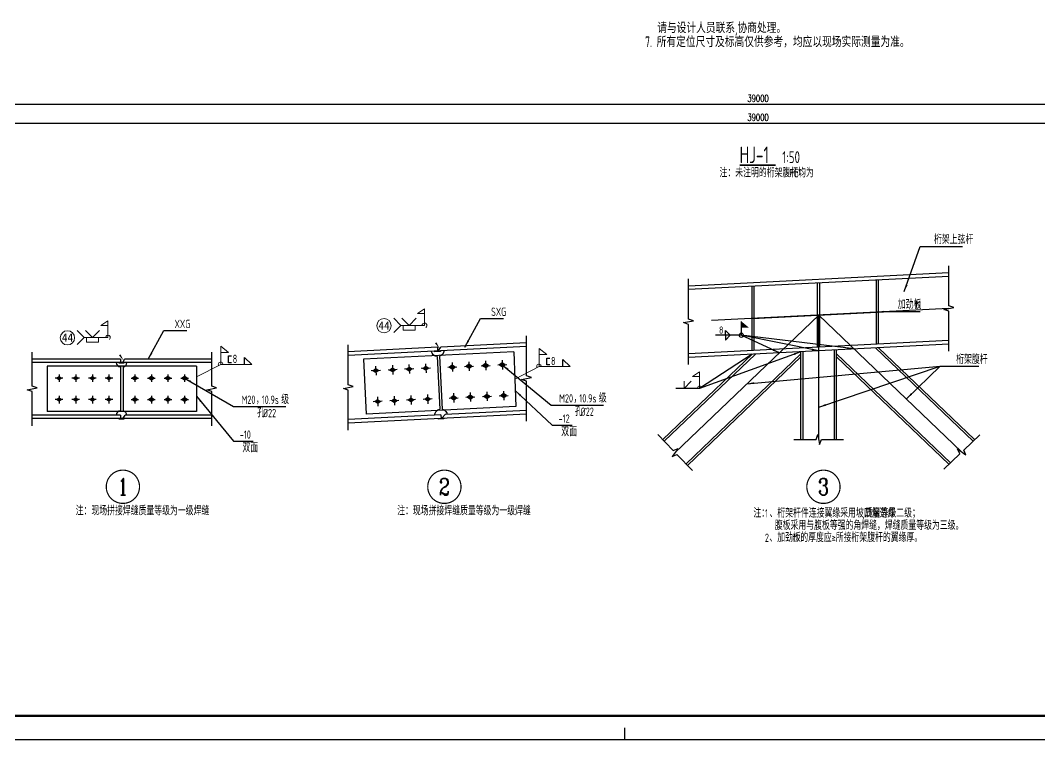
# Model space of a CAD drawing. Extents: x 712773 to 1022356, y -298958 to 209542.
# Drawn here: x 726333 to 747783, y -265658 to -250521 of the extents above; entities that cross this region are included whole.
import ezdxf
from ezdxf.enums import TextEntityAlignment as Align

# ---------------------------------------------------------------- set-up
doc = ezdxf.new("R2010")
doc.units = 0
doc.header["$LTSCALE"] = 500
doc.header["$MEASUREMENT"] = 0
doc.linetypes.add('DOTE', pattern=[2.42, 2, -0.2, 0.02, -0.2])
doc.layers.get('0').update_dxf_attribs({"linetype": 'CONTINUOUS'})
doc.layers.get('DEFPOINTS').update_dxf_attribs({"linetype": 'CONTINUOUS'})
for name, color, linetype in [('AXIS', 3, 'CONTINUOUS'), ('DIM', 3, 'CONTINUOUS'), ('DIM_IDEN', 6, 'CONTINUOUS'), ('DIM_LEAD', 3, 'CONTINUOUS'), ('DIM_SYMB', 3, 'CONTINUOUS'), ('DOTE', 1, 'DOTE'), ('PUB_TEXT', 7, 'CONTINUOUS'), ('T-TK', 157, 'CONTINUOUS'), ('TEXT', 3, 'CONTINUOUS'), ('加劲板', 6, 'CONTINUOUS'), ('照明平面标注层', 111, 'CONTINUOUS'), ('钢架', 7, 'CONTINUOUS')]:
    doc.layers.add(name, color=color, linetype=linetype)
doc.layers.add('焊缝标注', color=9, linetype='CONTINUOUS', lineweight=18)
doc.styles.add('_TCH_DIM_T3', font='SIMPLEX', dxfattribs={"width": 0.705882, "bigfont": 'GBCBIG'})
doc.styles.add('_TCH_LABEL', font='COMPLEX', dxfattribs={"bigfont": 'GBCBIG'})
doc.styles.add('HZ', font='tssdeng.shx', dxfattribs={"bigfont": 'hztxt.shx'})
doc.styles.add('TSSD_Rein', font='tssdeng.shx', dxfattribs={"width": 0.7, "bigfont": 'hztxt.shx'})
doc.styles.add('宋体', font='')
doc.styles.get('宋体').set_extended_font_data('SimSun')
doc.dimstyles.new('_TCH_ARCH&&50', dxfattribs={"dimtxt": 148.75, "dimasz": 50, "dimexe": 50, "dimexo": 100, "dimgap": 50, "dimtad": 1, "dimdec": 0, "dimzin": 0, "dimdsep": 46, "dimtxsty": '_TCH_DIM_T3', "dimblk": 'ARCHTICK', "dimcen": 0.09, "dimclrt": 7, "dimazin": 2, "dimtfac": 1, "dimtdec": 0, "dimtix": 1, "dimtmove": 2, "dimatfit": 3, "dimfxl": 0, "dimtolj": 1, "dimtzin": 0, "dimarcsym": 0})

# ---------------------------------------------------------------- blocks, each defined once
blk = doc.blocks.new('sbghregsbghsegb')
at = {"layer": 'T-TK'}
for p, q in [((66350, -83600), (66350, -84100)), ((13800, -84100), (118900, -84100))]:
    blk.add_line(p, q, dxfattribs=at)
at = {"layer": 'T-TK', "const_width": 100}
blk.add_lwpolyline([(16300, -83100), (117900, -83100), (117900, -25700), (16300, -25700)], close=True, dxfattribs=at)
blk = doc.blocks.new('aegawgagwegwgwe')
at = {"layer": 'DIM'}
blk.add_hatch(color=256, dxfattribs=at).paths.add_polyline_path([(2079620.9, -2208696.6), (2079588.9, -2208670.1), (2079588.9, -2208696.6)])
for p, q in [((2080462.3, -2208465.8), (2079367, -2208521.6)), ((2080462.3, -2208480.8), (2079367, -2208536.6)), ((2080462.3, -2208751.2), (2079367, -2208807)), ((2080462.3, -2208766.2), (2079367, -2208822)), ((2079839.6, -2209168), (2079839.6, -2208797.9)), ((2079848.6, -2209168), (2079848.6, -2208797.4)), ((2079980.6, -2209168), (2079980.6, -2208790.7)), ((2079989.6, -2209168), (2079989.6, -2208790.3))]:
    blk.add_line(p, q)
for points in [[(2080154.2, -2208781.9), (2080564.3, -2209174.2)], [(2080166.6, -2208781.2), (2080570.8, -2209168)], [(2079258.5, -2209168), (2079634.4, -2208808.4)], [(2079264.7, -2209174.5), (2079648.1, -2208807.7)], [(2079356, -2209269.8), (2079839.6, -2208807.1)], [(2079362.2, -2209276.3), (2079839.6, -2208819.6)], [(2079989.6, -2208807.1), (2080468.8, -2209265.5)], [(2079989.6, -2208819.6), (2080462.3, -2209271.7)]]:
    blk.add_lwpolyline(points)
at = {"layer": 'AXIS', "ltscale": 0.5}
for p, q in [((2079521.6, -2208728.6), (2079521.6, -2208708.2)), ((2079521.6, -2208708.2), (2079542.1, -2208728.6)), ((2079521.6, -2208728.6), (2079521.6, -2208749)), ((2079521.6, -2208749), (2079542.1, -2208728.6))]:
    blk.add_line(p, q, dxfattribs=at)
blk.add_circle((2079588.9, -2208728.6), 8.99, dxfattribs=at)
at = {"layer": 'DIM'}
blk.add_line((2079588.9, -2208728.6), (2079588.9, -2208670.1), dxfattribs=at)
at = {"layer": 'DIM_IDEN', "const_width": 5}
blk.add_lwpolyline([(2079864.5, -2209366.5, -1), (2080004.5, -2209366.5, -1)], format="xyb", close=True, dxfattribs=at)
at = {"layer": 'DIM_LEAD', "color": 0}
for p, q in [((2080274.9, -2208544.1), (2080342, -2208354.9)), ((2080342, -2208354.9), (2080520.4, -2208354.9)), ((2079634.4, -2208658.2), (2080215.5, -2208628.2)), ((2079910.1, -2208644), (2080215.5, -2208628.2)), ((2080157.6, -2208631.5), (2080215.5, -2208628.2)), ((2080215.5, -2208628.2), (2080342.1, -2208628.2)), ((2079588.6, -2208728.7), (2079480.6, -2208728.7)), ((2079749, -2208802.5), (2079588.6, -2208728.7)), ((2079914.6, -2208794.1), (2079588.6, -2208728.7)), ((2080063.5, -2208786.5), (2079588.6, -2208728.7)), ((2079839.6, -2208797.9), (2079413.5, -2208952.5)), ((2079634.4, -2208808.4), (2079413.5, -2208952.5)), ((2079612.7, -2208932.9), (2080425.7, -2208859.3)), ((2079914.6, -2209031.8), (2080425.7, -2208859.3)), ((2080283.4, -2208996.8), (2080425.7, -2208859.3)), ((2080425.7, -2208859.3), (2080589.1, -2208859.3)), ((2079413.5, -2208952.5), (2079313.4, -2208952.5))]:
    blk.add_line(p, q, dxfattribs=at)
for points in [[(2080274.9, -2208544.1, 0, 8, 0), (2080285, -2208515.8, 0, 0, 0)], [(2080157.6, -2208631.5, 0, 8, 0), (2080187.5, -2208629.8, 0, 0, 0)], [(2079634.4, -2208658.2, 0, 8, 0), (2079664.3, -2208656.6, 0, 0, 0)], [(2079910.1, -2208644, 0, 8, 0), (2079940.1, -2208642.4, 0, 0, 0)], [(2079749, -2208802.5, 0, 8, 0), (2079721.7, -2208790, 0, 0, 0)], [(2079839.6, -2208797.9, 0, 8, 0), (2079811.4, -2208808.1, 0, 0, 0)], [(2079914.6, -2208794.1, 0, 8, 0), (2079885.2, -2208788.2, 0, 0, 0)], [(2080063.5, -2208786.5, 0, 8, 0), (2080033.8, -2208782.9, 0, 0, 0)], [(2079634.4, -2208808.4, 0, 8, 0), (2079609.3, -2208824.8, 0, 0, 0)], [(2079612.7, -2208932.9, 0, 8, 0), (2079642.6, -2208930.2, 0, 0, 0)], [(2080283.4, -2208996.8, 0, 8, 0), (2080305, -2208976, 0, 0, 0)], [(2079914.6, -2209031.8, 0, 8, 0), (2079943.1, -2209022.2, 0, 0, 0)]]:
    blk.add_lwpolyline(points, format="xyseb", dxfattribs=at)
at = {"layer": 'DIM_SYMB', "color": 0}
for points in [[(2080462.3, -2208796.2), (2080462.3, -2208627.2), (2080441.3, -2208619.6), (2080483.3, -2208612.2), (2080462.3, -2208604.7), (2080462.3, -2208435.8)], [(2079367, -2208852), (2079367, -2208683), (2079346, -2208675.4), (2079388, -2208668), (2079367, -2208660.5), (2079367, -2208491.6)], [(2079237.8, -2209146.3), (2079302.6, -2209214), (2079323, -2209205), (2079297.8, -2209239.4), (2079318.1, -2209230.3), (2079382.9, -2209298)], [(2079809.6, -2209168), (2079903.4, -2209168), (2079911, -2209147), (2079918.4, -2209189), (2079925.9, -2209168), (2080019.6, -2209168)], [(2080440.6, -2209292.5), (2080508.4, -2209227.6), (2080499.4, -2209207.2), (2080533.8, -2209232.4), (2080524.7, -2209212.1), (2080592.5, -2209147.2)]]:
    blk.add_lwpolyline(points, dxfattribs=at)
at = {"layer": 'DOTE'}
for p, q in [((2080462.3, -2208616), (2079367, -2208671.8)), ((2079914.6, -2209168), (2079914.6, -2208644))]:
    blk.add_line(p, q, dxfattribs=at)
blk.add_lwpolyline([(2079310.7, -2209221.8), (2079914.6, -2208644.1), (2080516, -2209219.3)], dxfattribs=at)
at = {"layer": '加劲板'}
for p, q in [((2080157.6, -2208766.7), (2080157.6, -2208496.3)), ((2080166.6, -2208766.2), (2080166.6, -2208495.9)), ((2079634.4, -2208793.3), (2079634.4, -2208523)), ((2079643.4, -2208792.9), (2079643.4, -2208522.5)), ((2079910.1, -2208779.2), (2079910.1, -2208509.1)), ((2079919.1, -2208779.2), (2079919.1, -2208508.6))]:
    blk.add_line(p, q, dxfattribs=at)
at = {"layer": '焊缝标注', "color": 7, "linetype": 'Continuous', "lineweight": 0}
for p, q in [((2079413.4, -2208882.3), (2079383.4, -2208902.3)), ((2079413.4, -2208902.3), (2079413.4, -2208882.3)), ((2079348.4, -2208952.5), (2079378.4, -2208922.5)), ((2079348.4, -2208952.5), (2079348.4, -2208922.5)), ((2079383.4, -2208902.3), (2079413.4, -2208902.3)), ((2079413.4, -2208952.5), (2079413.4, -2208902.3))]:
    blk.add_line(p, q, dxfattribs=at)
blk.add_arc((2079413.4, -2208952.5), 10, 33.1206, 180, dxfattribs=at)
at = {"layer": 'PUB_TEXT', "style": 'TSSD_Rein', "width": 0.7}
for s, p in [('桁架上弦杆', (2080400, -2208344.4)), ('加劲板', (2080247, -2208617.7)), ('t1', (2080320.5, -2208617.7)), ('桁架腹杆', (2080493.2, -2208848.8))]:
    blk.add_text(s, height=35, dxfattribs=at).set_placement(p)
at = {"layer": 'PUB_TEXT', "style": '_TCH_LABEL'}
blk.add_text('3', height=69.9, dxfattribs=at).set_placement((2079911.2, -2209401.4), (2079957.8, -2209401.4), align=Align.FIT)
at = {"layer": 'PUB_TEXT', "color": 0, "style": 'TSSD_Rein', "width": 0.7}
for s, p in [('注：', (2079639.7, -2209495.8)), ('1', (2079688.7, -2209495.8)), ('、桁架杆件连接翼缘采用坡口熔透焊', (2079707.5, -2209495.8)), ('质量等级二级；', (2080108.9, -2209495.8)), ('腹板采用与腹板等强的角焊缝，焊缝质量等级为三级。', (2079729.8, -2209547.3)), (',', (2080099.5, -2209495.8)), ('2', (2079688.1, -2209598.6)), ('、加劲板', (2079707, -2209598.6)), ('t1', (2079805, -2209598.6)), ('的厚度应≥所接桁架腹杆的翼缘厚。', (2079837, -2209598.6))]:
    blk.add_text(s, height=35, dxfattribs=at).set_placement(p)
at = {"layer": 'TEXT', "style": 'HZ', "width": 0.75}
blk.add_text('8', height=30, dxfattribs=at).set_placement((2079494.6, -2208721.7))
blk = doc.blocks.new('ESGGRSGESGBSER')
at = {"extrusion": (-6.23199e-18, 1.22306e-16, -1)}
h = blk.add_hatch(color=2, dxfattribs=at)
h.paths.add_polyline_path([(-2026886.6, -2201260.2), (-2026886.2, -2201251.7), (-2026874.3, -2201260.8)])
h.paths.add_polyline_path([(-2026874.3, -2201260.8), (-2026887, -2201268.6), (-2026886.6, -2201260.2)])
h.paths.add_polyline_path([(-2026887, -2201268.6), (-2026898.9, -2201259.5), (-2026886.6, -2201260.2)])
h.paths.add_polyline_path([(-2026898.9, -2201259.5), (-2026886.2, -2201251.7), (-2026886.6, -2201260.2)])
h = blk.add_hatch(color=2, dxfattribs=at)
h.paths.add_polyline_path([(-2026956.7, -2201257), (-2026956.2, -2201248.6), (-2026944.4, -2201257.6)])
h.paths.add_polyline_path([(-2026944.4, -2201257.6), (-2026957.1, -2201265.5), (-2026956.7, -2201257)])
h.paths.add_polyline_path([(-2026957.1, -2201265.5), (-2026969, -2201256.4), (-2026956.7, -2201257)])
h.paths.add_polyline_path([(-2026969, -2201256.4), (-2026956.2, -2201248.6), (-2026956.7, -2201257)])
at = {"extrusion": (-5.01694e-18, 1.22362e-16, -1)}
h = blk.add_hatch(color=2, dxfattribs=at)
h.paths.add_polyline_path([(-2027067.9, -2201251.6), (-2027067.5, -2201243.2), (-2027080.2, -2201251.1)])
h.paths.add_polyline_path([(-2027080.2, -2201251.1), (-2027068.2, -2201260.1), (-2027067.9, -2201251.6)])
h.paths.add_polyline_path([(-2027068.2, -2201260.1), (-2027055.6, -2201252.1), (-2027067.9, -2201251.6)])
h.paths.add_polyline_path([(-2027055.6, -2201252.1), (-2027067.5, -2201243.2), (-2027067.9, -2201251.6)])
h = blk.add_hatch(color=2, dxfattribs=at)
h.paths.add_polyline_path([(-2027137.9, -2201248.3), (-2027137.6, -2201239.9), (-2027150.2, -2201247.8)])
h.paths.add_polyline_path([(-2027150.2, -2201247.8), (-2027138.3, -2201256.8), (-2027137.9, -2201248.3)])
h.paths.add_polyline_path([(-2027138.3, -2201256.8), (-2027125.6, -2201248.8), (-2027137.9, -2201248.3)])
h.paths.add_polyline_path([(-2027125.6, -2201248.8), (-2027137.6, -2201239.9), (-2027137.9, -2201248.3)])
h = blk.add_hatch(color=2, dxfattribs=at)
h.paths.add_polyline_path([(-2027208, -2201245.4), (-2027207.7, -2201237), (-2027220.3, -2201244.9)])
h.paths.add_polyline_path([(-2027220.3, -2201244.9), (-2027208.4, -2201253.9), (-2027208, -2201245.4)])
h.paths.add_polyline_path([(-2027208.4, -2201253.9), (-2027195.7, -2201246), (-2027208, -2201245.4)])
h.paths.add_polyline_path([(-2027195.7, -2201246), (-2027207.7, -2201237), (-2027208, -2201245.4)])
h = blk.add_hatch(color=2, dxfattribs=at)
h.paths.add_polyline_path([(-2027278.3, -2201242.2), (-2027277.9, -2201233.7), (-2027290.6, -2201241.7)])
h.paths.add_polyline_path([(-2027290.6, -2201241.7), (-2027278.6, -2201250.6), (-2027278.3, -2201242.2)])
h.paths.add_polyline_path([(-2027278.6, -2201250.6), (-2027266, -2201242.7), (-2027278.3, -2201242.2)])
h.paths.add_polyline_path([(-2027266, -2201242.7), (-2027277.9, -2201233.7), (-2027278.3, -2201242.2)])
at = {"extrusion": (-6.23199e-18, 1.22306e-16, -1)}
h = blk.add_hatch(color=2, dxfattribs=at)
h.paths.add_polyline_path([(-2026746.3, -2201266.9), (-2026745.8, -2201258.4), (-2026734, -2201267.5)])
h.paths.add_polyline_path([(-2026734, -2201267.5), (-2026746.7, -2201275.3), (-2026746.3, -2201266.9)])
h.paths.add_polyline_path([(-2026746.7, -2201275.3), (-2026758.6, -2201266.3), (-2026746.3, -2201266.9)])
h.paths.add_polyline_path([(-2026758.6, -2201266.3), (-2026745.8, -2201258.4), (-2026746.3, -2201266.9)])
h = blk.add_hatch(color=2, dxfattribs=at)
h.paths.add_polyline_path([(-2026816.5, -2201263.7), (-2026816.1, -2201255.3), (-2026804.3, -2201264.4)])
h.paths.add_polyline_path([(-2026804.3, -2201264.4), (-2026817, -2201272.2), (-2026816.5, -2201263.7)])
h.paths.add_polyline_path([(-2026817, -2201272.2), (-2026828.8, -2201263.1), (-2026816.5, -2201263.7)])
h.paths.add_polyline_path([(-2026828.8, -2201263.1), (-2026816.1, -2201255.3), (-2026816.5, -2201263.7)])
h = blk.add_hatch(color=2, dxfattribs=at)
h.paths.add_polyline_path([(-2026964.3, -2201386.8), (-2026963.9, -2201378.4), (-2026952, -2201387.5)])
h.paths.add_polyline_path([(-2026952, -2201387.5), (-2026964.7, -2201395.3), (-2026964.3, -2201386.8)])
h.paths.add_polyline_path([(-2026964.7, -2201395.3), (-2026976.6, -2201386.2), (-2026964.3, -2201386.8)])
h.paths.add_polyline_path([(-2026976.6, -2201386.2), (-2026963.9, -2201378.4), (-2026964.3, -2201386.8)])
at = {"extrusion": (-5.01694e-18, 1.22362e-16, -1)}
h = blk.add_hatch(color=2, dxfattribs=at)
h.paths.add_polyline_path([(-2027074, -2201381.5), (-2027073.6, -2201373.1), (-2027086.3, -2201381)])
h.paths.add_polyline_path([(-2027086.3, -2201381), (-2027074.3, -2201390), (-2027074, -2201381.5)])
h.paths.add_polyline_path([(-2027074.3, -2201390), (-2027061.7, -2201382), (-2027074, -2201381.5)])
h.paths.add_polyline_path([(-2027061.7, -2201382), (-2027073.6, -2201373.1), (-2027074, -2201381.5)])
h = blk.add_hatch(color=2, dxfattribs=at)
h.paths.add_polyline_path([(-2027144, -2201378.2), (-2027143.7, -2201369.7), (-2027156.3, -2201377.7)])
h.paths.add_polyline_path([(-2027156.3, -2201377.7), (-2027144.4, -2201386.7), (-2027144, -2201378.2)])
h.paths.add_polyline_path([(-2027144.4, -2201386.7), (-2027131.7, -2201378.7), (-2027144, -2201378.2)])
h.paths.add_polyline_path([(-2027131.7, -2201378.7), (-2027143.7, -2201369.7), (-2027144, -2201378.2)])
h = blk.add_hatch(color=2, dxfattribs=at)
h.paths.add_polyline_path([(-2027214.1, -2201375.3), (-2027213.8, -2201366.9), (-2027226.4, -2201374.8)])
h.paths.add_polyline_path([(-2027226.4, -2201374.8), (-2027214.5, -2201383.8), (-2027214.1, -2201375.3)])
h.paths.add_polyline_path([(-2027214.5, -2201383.8), (-2027201.8, -2201375.8), (-2027214.1, -2201375.3)])
h.paths.add_polyline_path([(-2027201.8, -2201375.8), (-2027213.8, -2201366.9), (-2027214.1, -2201375.3)])
h = blk.add_hatch(color=2, dxfattribs=at)
h.paths.add_polyline_path([(-2027284.4, -2201372), (-2027284, -2201363.6), (-2027296.7, -2201371.5)])
h.paths.add_polyline_path([(-2027296.7, -2201371.5), (-2027284.7, -2201380.5), (-2027284.4, -2201372)])
h.paths.add_polyline_path([(-2027284.7, -2201380.5), (-2027272.1, -2201372.5), (-2027284.4, -2201372)])
h.paths.add_polyline_path([(-2027272.1, -2201372.5), (-2027284, -2201363.6), (-2027284.4, -2201372)])
at = {"extrusion": (-6.23199e-18, 1.22306e-16, -1)}
h = blk.add_hatch(color=2, dxfattribs=at)
h.paths.add_polyline_path([(-2026753.9, -2201396.7), (-2026753.5, -2201388.3), (-2026741.6, -2201397.3)])
h.paths.add_polyline_path([(-2026741.6, -2201397.3), (-2026754.3, -2201405.2), (-2026753.9, -2201396.7)])
h.paths.add_polyline_path([(-2026754.3, -2201405.2), (-2026766.2, -2201396.1), (-2026753.9, -2201396.7)])
h.paths.add_polyline_path([(-2026766.2, -2201396.1), (-2026753.5, -2201388.3), (-2026753.9, -2201396.7)])
h = blk.add_hatch(color=2, dxfattribs=at)
h.paths.add_polyline_path([(-2026824.2, -2201393.5), (-2026823.7, -2201385.1), (-2026811.9, -2201394.2)])
h.paths.add_polyline_path([(-2026811.9, -2201394.2), (-2026824.6, -2201402), (-2026824.2, -2201393.5)])
h.paths.add_polyline_path([(-2026824.6, -2201402), (-2026836.5, -2201392.9), (-2026824.2, -2201393.5)])
h.paths.add_polyline_path([(-2026836.5, -2201392.9), (-2026823.7, -2201385.1), (-2026824.2, -2201393.5)])
h = blk.add_hatch(color=2, dxfattribs=at)
h.paths.add_polyline_path([(-2026894.2, -2201390), (-2026893.8, -2201381.5), (-2026881.9, -2201390.6)])
h.paths.add_polyline_path([(-2026881.9, -2201390.6), (-2026894.7, -2201398.4), (-2026894.2, -2201390)])
h.paths.add_polyline_path([(-2026894.7, -2201398.4), (-2026906.5, -2201389.3), (-2026894.2, -2201390)])
h.paths.add_polyline_path([(-2026906.5, -2201389.3), (-2026893.8, -2201381.5), (-2026894.2, -2201390)])
for p, q in [((2027380.8, -2201164.8), (2026630.3, -2201202.6)), ((2027380.8, -2201149.8), (2027020.1, -2201167.6)), ((2027005.5, -2201168.4), (2026630.3, -2201187.6)), ((2027533.6, -2201249.7), (2027533.6, -2201220.2)), ((2027533.6, -2201220.2), (2027564.5, -2201249.7)), ((2027380.8, -2201450.2), (2026630.3, -2201488)), ((2027020, -2201453), (2026630.3, -2201473)), ((2027380.8, -2201435.1), (2027037.3, -2201452.1))]:
    blk.add_line(p, q)
at = {"color": 2, "extrusion": (-6.23199e-18, 1.22306e-16, -1)}
for p, q in [((2027326.5, -2201187.2), (2026694.2, -2201219)), ((2027004.5, -2201207.5), (2027015.8, -2201429.1)), ((2027005.5, -2201168.4), (2027006.3, -2201183.3)), ((2027010.1, -2201181.6), (2027010.1, -2201183.1)), ((2027014.3, -2201206.3), (2027025.7, -2201429.3)), ((2026694.2, -2201219), (2026706, -2201449.5)), ((2026745.3, -2201247.7), (2026747.3, -2201286.1)), ((2026815.6, -2201244.5), (2026817.5, -2201282.9)), ((2026885.6, -2201240.9), (2026887.6, -2201279.4)), ((2026955.7, -2201237.8), (2026957.6, -2201276.2)), ((2026765.5, -2201265.9), (2026727.1, -2201267.9)), ((2026835.7, -2201262.7), (2026797.3, -2201264.7)), ((2026905.8, -2201259.2), (2026867.4, -2201261.1)), ((2026975.9, -2201256), (2026937.5, -2201258)), ((2026752.9, -2201377.5), (2026754.9, -2201415.9)), ((2026823.2, -2201374.3), (2026825.2, -2201412.7)), ((2026893.2, -2201370.8), (2026895.2, -2201409.2)), ((2026963.3, -2201367.6), (2026965.3, -2201406)), ((2027336, -2201417.8), (2026706, -2201449.5)), ((2026773.1, -2201395.7), (2026734.7, -2201397.7)), ((2026843.4, -2201392.6), (2026805, -2201394.5)), ((2026913.4, -2201389), (2026875, -2201390.9)), ((2026983.5, -2201385.8), (2026945.1, -2201387.8)), ((2027020, -2201453), (2027020.8, -2201468)), ((2027024.6, -2201466.2), (2027024.7, -2201467.8))]:
    blk.add_line(p, q, dxfattribs=at)
at = {"color": 2, "extrusion": (-5.01694e-18, 1.22362e-16, -1)}
for p, q in [((2027326.5, -2201187.2), (2027336, -2201417.8)), ((2027048.7, -2201252.4), (2027087.1, -2201250.8)), ((2027067.1, -2201232.4), (2027068.7, -2201270.8)), ((2027118.7, -2201249.1), (2027157.2, -2201247.5)), ((2027137.1, -2201229.1), (2027138.7, -2201267.5)), ((2027188.8, -2201246.2), (2027227.2, -2201244.7)), ((2027207.2, -2201226.2), (2027208.8, -2201264.7)), ((2027259.1, -2201242.9), (2027297.5, -2201241.4)), ((2027277.5, -2201222.9), (2027279.1, -2201261.4)), ((2027054.8, -2201382.3), (2027093.2, -2201380.7)), ((2027073.2, -2201362.3), (2027074.8, -2201400.7)), ((2027124.8, -2201379), (2027163.3, -2201377.4)), ((2027143.3, -2201359), (2027144.8, -2201397.4)), ((2027194.9, -2201376.1), (2027233.3, -2201374.5)), ((2027213.3, -2201356.1), (2027214.9, -2201394.5)), ((2027265.2, -2201372.8), (2027303.6, -2201371.2)), ((2027283.6, -2201352.8), (2027285.2, -2201391.3))]:
    blk.add_line(p, q, dxfattribs=at)
at = {"color": 2, "extrusion": (-6.23199e-18, 1.22306e-16, -1), "elevation": 0}
for points in [[(-2026994.8, -2201183.9), (-2027017.8, -2201182.7), (-2027018, -2201185.8), (-2026994.9, -2201187)], [(-2027009.3, -2201468.6), (-2027032.3, -2201467.4), (-2027032.5, -2201470.4), (-2027009.4, -2201471.6)]]:
    blk.add_lwpolyline(points, close=True, dxfattribs=at)
for points in [[(-2026898.9, -2201259.5), (-2026887, -2201268.6), (-2026874.3, -2201260.8), (-2026886.2, -2201251.7), (-2026898.9, -2201259.5)], [(-2026969, -2201256.4), (-2026957.1, -2201265.5), (-2026944.4, -2201257.6), (-2026956.2, -2201248.6), (-2026969, -2201256.4)], [(-2026758.6, -2201266.3), (-2026746.7, -2201275.3), (-2026734, -2201267.5), (-2026745.8, -2201258.4), (-2026758.6, -2201266.3)], [(-2026828.8, -2201263.1), (-2026817, -2201272.2), (-2026804.3, -2201264.4), (-2026816.1, -2201255.3), (-2026828.8, -2201263.1)], [(-2026976.6, -2201386.2), (-2026964.7, -2201395.3), (-2026952, -2201387.5), (-2026963.9, -2201378.4), (-2026976.6, -2201386.2)], [(-2026766.2, -2201396.1), (-2026754.3, -2201405.2), (-2026741.6, -2201397.3), (-2026753.5, -2201388.3), (-2026766.2, -2201396.1)], [(-2026836.5, -2201392.9), (-2026824.6, -2201402), (-2026811.9, -2201394.2), (-2026823.7, -2201385.1), (-2026836.5, -2201392.9)], [(-2026906.5, -2201389.3), (-2026894.7, -2201398.4), (-2026881.9, -2201390.6), (-2026893.8, -2201381.5), (-2026906.5, -2201389.3)]]:
    blk.add_lwpolyline(points, dxfattribs=at)
at = {"color": 2, "extrusion": (-5.01694e-18, 1.22362e-16, -1), "elevation": 0}
for points in [[(-2027055.6, -2201252.1), (-2027068.2, -2201260.1), (-2027080.2, -2201251.1), (-2027067.5, -2201243.2), (-2027055.6, -2201252.1)], [(-2027125.6, -2201248.8), (-2027138.3, -2201256.8), (-2027150.2, -2201247.8), (-2027137.6, -2201239.9), (-2027125.6, -2201248.8)], [(-2027195.7, -2201246), (-2027208.4, -2201253.9), (-2027220.3, -2201244.9), (-2027207.7, -2201237), (-2027195.7, -2201246)], [(-2027266, -2201242.7), (-2027278.6, -2201250.6), (-2027290.6, -2201241.7), (-2027277.9, -2201233.7), (-2027266, -2201242.7)], [(-2027061.7, -2201382), (-2027074.3, -2201390), (-2027086.3, -2201381), (-2027073.6, -2201373.1), (-2027061.7, -2201382)], [(-2027131.7, -2201378.7), (-2027144.4, -2201386.7), (-2027156.3, -2201377.7), (-2027143.7, -2201369.7), (-2027131.7, -2201378.7)], [(-2027201.8, -2201375.8), (-2027214.5, -2201383.8), (-2027226.4, -2201374.8), (-2027213.8, -2201366.9), (-2027201.8, -2201375.8)], [(-2027272.1, -2201372.5), (-2027284.7, -2201380.5), (-2027296.7, -2201371.5), (-2027284, -2201363.6), (-2027272.1, -2201372.5)]]:
    blk.add_lwpolyline(points, dxfattribs=at)
blk.add_lwpolyline([(2027479.1, -2201242.7), (2027466.1, -2201242.7), (2027466.1, -2201213.7), (2027466.1, -2201213.7), (2027479.1, -2201213.7)])
at = {"color": 2, "extrusion": (-6.23199e-18, 1.22306e-16, -1)}
for centre, start, end in [((-2027006.2, -2201180.6), 273.4807, 351.3439), ((-2027006.2, -2201180.6), 182.8222, 252.3518), ((-2027020.2, -2201455.7), 2.8222, 80.6854), ((-2027020.2, -2201455.7), 101.8143, 171.3439)]:
    blk.add_arc(centre, 26.9, start, end, dxfattribs=at)
at = {"layer": 'DIM_IDEN', "const_width": 5}
blk.add_lwpolyline([(2026964.6, -2201755.7, -1), (2027104.6, -2201755.7, -1)], format="xyb", close=True, dxfattribs=at)
at = {"layer": 'DIM_LEAD', "color": 0}
for p, q in [((2027120.9, -2201167.6), (2027186.8, -2201047.1)), ((2027186.8, -2201047.1), (2027283.2, -2201047.1)), ((2027278.3, -2201242.2), (2027483.6, -2201411.6)), ((2027333.2, -2201351.1), (2027488.5, -2201496.7)), ((2027483.6, -2201411.6), (2027704.9, -2201411.6)), ((2027488.5, -2201496.7), (2027571.9, -2201496.7))]:
    blk.add_line(p, q, dxfattribs=at)
for points in [[(2027120.9, -2201167.6, 0, 8, 0), (2027135.3, -2201141.3, 0, 0, 0)], [(2027278.3, -2201242.2, 0, 8, 0), (2027301.4, -2201261.3, 0, 0, 0)], [(2027333.2, -2201351.1, 0, 8, 0), (2027355.1, -2201371.7, 0, 0, 0)]]:
    blk.add_lwpolyline(points, format="xyseb", dxfattribs=at)
at = {"layer": 'DIM_SYMB', "color": 0}
for points in [[(2027380.8, -2201480.2), (2027380.8, -2201311.2), (2027359.8, -2201303.6), (2027401.8, -2201296.2), (2027380.8, -2201288.7), (2027380.8, -2201119.8)], [(2026630.3, -2201518), (2026630.3, -2201349.1), (2026609.3, -2201341.4), (2026651.3, -2201334), (2026630.3, -2201326.6), (2026630.3, -2201157.6)]]:
    blk.add_lwpolyline(points, dxfattribs=at)
at = {"layer": '焊缝标注', "color": 7, "linetype": 'Continuous', "lineweight": 0}
for p, q in [((2026951.2, -2201006.2), (2026921.2, -2201026.2)), ((2026921.2, -2201026.2), (2026951.2, -2201026.2)), ((2026951.2, -2201026.2), (2026951.2, -2201006.2)), ((2026951.2, -2201076.4), (2026951.2, -2201026.2)), ((2026851.2, -2201076.4), (2026821.2, -2201046.4)), ((2026851.2, -2201076.4), (2026821.2, -2201106.4)), ((2026951.2, -2201076.4), (2026851.2, -2201076.4)), ((2026886.2, -2201076.4), (2026856.2, -2201046.4)), ((2026861.2, -2201096.4), (2026861.2, -2201076.4)), ((2026861.2, -2201076.4), (2026911.2, -2201076.4)), ((2026886.2, -2201076.4), (2026916.2, -2201046.4)), ((2026911.2, -2201076.4), (2026911.2, -2201096.4)), ((2026911.2, -2201096.4), (2026861.2, -2201096.4)), ((2027433, -2201173), (2027466.5, -2201199.5)), ((2027433, -2201199.5), (2027433, -2201173)), ((2027433, -2201249.7), (2027433, -2201199.5)), ((2027466.5, -2201199.5), (2027433, -2201199.5)), ((2027331.2, -2201302.5), (2027433, -2201249.7)), ((2027433, -2201249.7), (2027564.5, -2201249.7)), ((2027548.5, -2201249.7), (2027498.5, -2201249.7))]:
    blk.add_line(p, q, dxfattribs=at)
blk.add_lwpolyline([(2026951.2, -2201076.4, 0, 0, 0), (2027015.1, -2201174.6, 0, 8, 0), (2026998.3, -2201149.8, 0, 0, 0)], format="xyseb", dxfattribs=at)
blk.add_circle((2026780.6, -2201077.7), 30, dxfattribs=at)
for centre, start, end in [((2026951.2, -2201076.4), 303.0638, 180), ((2027433, -2201249.7), 0, 207.4227)]:
    blk.add_arc(centre, 10, start, end, dxfattribs=at)
at = {"layer": '钢架', "color": 2, "ltscale": 0.13, "extrusion": (-6.23199e-18, 1.22306e-16, -1)}
for p, q in [((2027010.1, -2201181.6), (2027020.1, -2201167.6)), ((2027024.6, -2201466.2), (2027037.3, -2201452.1))]:
    blk.add_line(p, q, dxfattribs=at)
at = {"layer": 'DIM', "color": 7, "lineweight": 0, "style": '宋体'}
blk.add_text('44', height=35, dxfattribs=at).set_placement((2026757.1, -2201094.3))
at = {"layer": 'PUB_TEXT', "style": 'TSSD_Rein', "width": 0.7}
for s, p in [('SXG', (2027231.4, -2201036.6)), ('8', (2027483.6, -2201243.8)), ('M20', (2027517.8, -2201401.1)), ('10.9s', (2027602.6, -2201401.1)), ('级', (2027684.6, -2201401.1)), ('，', (2027578.1, -2201401.1)), ('-12', (2027515.4, -2201486.2)), ('双面', (2027526.6, -2201542.2))]:
    blk.add_text(s, height=35, dxfattribs=at).set_placement(p)
at = {"layer": 'PUB_TEXT', "color": 0, "style": 'TSSD_Rein', "width": 0.7}
for s, p in [('孔', (2027583.4, -2201457.1)), ('%%c22', (2027607.9, -2201457.1)), ('注：现场拼接焊缝质量等级为一级焊缝', (2026836, -2201875.3))]:
    blk.add_text(s, height=35, dxfattribs=at).set_placement(p)
at = {"layer": 'PUB_TEXT', "style": '_TCH_LABEL'}
blk.add_text('2', height=69.9, dxfattribs=at).set_placement((2027011.3, -2201790.7), (2027057.9, -2201790.7), align=Align.FIT)
blk = doc.blocks.new('awegvegbghew')
h = blk.add_hatch(color=2)
h.paths.add_polyline_path([(2027193.6, -2197073), (2027193.6, -2197066), (2027183.3, -2197073)])
h.paths.add_polyline_path([(2027183.3, -2197073), (2027193.6, -2197080.1), (2027193.6, -2197073)])
h.paths.add_polyline_path([(2027193.6, -2197080.1), (2027203.8, -2197073), (2027193.6, -2197073)])
h.paths.add_polyline_path([(2027203.8, -2197073), (2027193.6, -2197066), (2027193.6, -2197073)])
h = blk.add_hatch(color=2)
h.paths.add_polyline_path([(2027263.6, -2197073), (2027263.6, -2197066), (2027253.3, -2197073)])
h.paths.add_polyline_path([(2027253.3, -2197073), (2027263.6, -2197080.1), (2027263.6, -2197073)])
h.paths.add_polyline_path([(2027263.6, -2197080.1), (2027273.8, -2197073), (2027263.6, -2197073)])
h.paths.add_polyline_path([(2027273.8, -2197073), (2027263.6, -2197066), (2027263.6, -2197073)])
h = blk.add_hatch(color=2)
h.paths.add_polyline_path([(2027333.6, -2197073), (2027333.6, -2197066), (2027323.3, -2197073)])
h.paths.add_polyline_path([(2027323.3, -2197073), (2027333.6, -2197080.1), (2027333.6, -2197073)])
h.paths.add_polyline_path([(2027333.6, -2197080.1), (2027343.8, -2197073), (2027333.6, -2197073)])
h.paths.add_polyline_path([(2027343.8, -2197073), (2027333.6, -2197066), (2027333.6, -2197073)])
h = blk.add_hatch(color=2)
h.paths.add_polyline_path([(2027403.1, -2197073), (2027403.1, -2197066), (2027392.9, -2197073)])
h.paths.add_polyline_path([(2027392.9, -2197073), (2027403.1, -2197080.1), (2027403.1, -2197073)])
h.paths.add_polyline_path([(2027403.1, -2197080.1), (2027413.4, -2197073), (2027403.1, -2197073)])
h.paths.add_polyline_path([(2027413.4, -2197073), (2027403.1, -2197066), (2027403.1, -2197073)])
h = blk.add_hatch(color=2)
h.paths.add_polyline_path([(2027512.5, -2197073), (2027512.5, -2197066), (2027522.7, -2197073)])
h.paths.add_polyline_path([(2027522.7, -2197073), (2027512.5, -2197080.1), (2027512.5, -2197073)])
h.paths.add_polyline_path([(2027512.5, -2197080.1), (2027502.2, -2197073), (2027512.5, -2197073)])
h.paths.add_polyline_path([(2027502.2, -2197073), (2027512.5, -2197066), (2027512.5, -2197073)])
h = blk.add_hatch(color=2)
h.paths.add_polyline_path([(2027582, -2197073), (2027582, -2197066), (2027592.3, -2197073)])
h.paths.add_polyline_path([(2027592.3, -2197073), (2027582, -2197080.1), (2027582, -2197073)])
h.paths.add_polyline_path([(2027582, -2197080.1), (2027571.8, -2197073), (2027582, -2197073)])
h.paths.add_polyline_path([(2027571.8, -2197073), (2027582, -2197066), (2027582, -2197073)])
h = blk.add_hatch(color=2)
h.paths.add_polyline_path([(2027651.6, -2197073), (2027651.6, -2197066), (2027661.8, -2197073)])
h.paths.add_polyline_path([(2027661.8, -2197073), (2027651.6, -2197080.1), (2027651.6, -2197073)])
h.paths.add_polyline_path([(2027651.6, -2197080.1), (2027641.3, -2197073), (2027651.6, -2197073)])
h.paths.add_polyline_path([(2027641.3, -2197073), (2027651.6, -2197066), (2027651.6, -2197073)])
h = blk.add_hatch(color=2)
h.paths.add_polyline_path([(2027722, -2197073), (2027722, -2197066), (2027732.3, -2197073)])
h.paths.add_polyline_path([(2027732.3, -2197073), (2027722, -2197080.1), (2027722, -2197073)])
h.paths.add_polyline_path([(2027722, -2197080.1), (2027711.8, -2197073), (2027722, -2197073)])
h.paths.add_polyline_path([(2027711.8, -2197073), (2027722, -2197066), (2027722, -2197073)])
h = blk.add_hatch(color=2)
h.paths.add_polyline_path([(2027193.6, -2197163.2), (2027193.6, -2197156.2), (2027183.3, -2197163.2)])
h.paths.add_polyline_path([(2027183.3, -2197163.2), (2027193.6, -2197170.3), (2027193.6, -2197163.2)])
h.paths.add_polyline_path([(2027193.6, -2197170.3), (2027203.8, -2197163.2), (2027193.6, -2197163.2)])
h.paths.add_polyline_path([(2027203.8, -2197163.2), (2027193.6, -2197156.2), (2027193.6, -2197163.2)])
h = blk.add_hatch(color=2)
h.paths.add_polyline_path([(2027263.6, -2197163.2), (2027263.6, -2197156.2), (2027253.3, -2197163.2)])
h.paths.add_polyline_path([(2027253.3, -2197163.2), (2027263.6, -2197170.3), (2027263.6, -2197163.2)])
h.paths.add_polyline_path([(2027263.6, -2197170.3), (2027273.8, -2197163.2), (2027263.6, -2197163.2)])
h.paths.add_polyline_path([(2027273.8, -2197163.2), (2027263.6, -2197156.2), (2027263.6, -2197163.2)])
h = blk.add_hatch(color=2)
h.paths.add_polyline_path([(2027333.6, -2197163.2), (2027333.6, -2197156.2), (2027323.3, -2197163.2)])
h.paths.add_polyline_path([(2027323.3, -2197163.2), (2027333.6, -2197170.3), (2027333.6, -2197163.2)])
h.paths.add_polyline_path([(2027333.6, -2197170.3), (2027343.8, -2197163.2), (2027333.6, -2197163.2)])
h.paths.add_polyline_path([(2027343.8, -2197163.2), (2027333.6, -2197156.2), (2027333.6, -2197163.2)])
h = blk.add_hatch(color=2)
h.paths.add_polyline_path([(2027403.1, -2197163.2), (2027403.1, -2197156.2), (2027392.9, -2197163.2)])
h.paths.add_polyline_path([(2027392.9, -2197163.2), (2027403.1, -2197170.3), (2027403.1, -2197163.2)])
h.paths.add_polyline_path([(2027403.1, -2197170.3), (2027413.4, -2197163.2), (2027403.1, -2197163.2)])
h.paths.add_polyline_path([(2027413.4, -2197163.2), (2027403.1, -2197156.2), (2027403.1, -2197163.2)])
h = blk.add_hatch(color=2)
h.paths.add_polyline_path([(2027512.5, -2197163.2), (2027512.5, -2197156.2), (2027522.7, -2197163.2)])
h.paths.add_polyline_path([(2027522.7, -2197163.2), (2027512.5, -2197170.3), (2027512.5, -2197163.2)])
h.paths.add_polyline_path([(2027512.5, -2197170.3), (2027502.2, -2197163.2), (2027512.5, -2197163.2)])
h.paths.add_polyline_path([(2027502.2, -2197163.2), (2027512.5, -2197156.2), (2027512.5, -2197163.2)])
h = blk.add_hatch(color=2)
h.paths.add_polyline_path([(2027582, -2197163.2), (2027582, -2197156.2), (2027592.3, -2197163.2)])
h.paths.add_polyline_path([(2027592.3, -2197163.2), (2027582, -2197170.3), (2027582, -2197163.2)])
h.paths.add_polyline_path([(2027582, -2197170.3), (2027571.8, -2197163.2), (2027582, -2197163.2)])
h.paths.add_polyline_path([(2027571.8, -2197163.2), (2027582, -2197156.2), (2027582, -2197163.2)])
h = blk.add_hatch(color=2)
h.paths.add_polyline_path([(2027651.6, -2197163.2), (2027651.6, -2197156.2), (2027661.8, -2197163.2)])
h.paths.add_polyline_path([(2027661.8, -2197163.2), (2027651.6, -2197170.3), (2027651.6, -2197163.2)])
h.paths.add_polyline_path([(2027651.6, -2197170.3), (2027641.3, -2197163.2), (2027651.6, -2197163.2)])
h.paths.add_polyline_path([(2027641.3, -2197163.2), (2027651.6, -2197156.2), (2027651.6, -2197163.2)])
h = blk.add_hatch(color=2)
h.paths.add_polyline_path([(2027722, -2197163.2), (2027722, -2197156.2), (2027732.3, -2197163.2)])
h.paths.add_polyline_path([(2027732.3, -2197163.2), (2027722, -2197170.3), (2027722, -2197163.2)])
h.paths.add_polyline_path([(2027722, -2197170.3), (2027711.8, -2197163.2), (2027722, -2197163.2)])
h.paths.add_polyline_path([(2027711.8, -2197163.2), (2027722, -2197156.2), (2027722, -2197163.2)])
for p, q in [((2027452.7, -2196993.1), (2027079.7, -2196993.1)), ((2027835.9, -2196993.1), (2027468.4, -2196993.1)), ((2027974.4, -2197015), (2027974.4, -2196985.6)), ((2027974.4, -2196985.6), (2028005.3, -2197015)), ((2027835.9, -2197007.1), (2027079.7, -2197007.1)), ((2027452.7, -2197229.1), (2027079.7, -2197229.1)), ((2027835.9, -2197243.1), (2027079.7, -2197243.1)), ((2027835.9, -2197229.1), (2027472.1, -2197229.1))]:
    blk.add_line(p, q)
at = {"color": 2}
for p, q in [((2027452.7, -2196993.1), (2027452.7, -2197007.1)), ((2027772.1, -2197023), (2027143.5, -2197023)), ((2027143.5, -2197023), (2027143.5, -2197213.3)), ((2027452.7, -2197025.8), (2027452.7, -2197210.4)), ((2027462.9, -2197005.8), (2027462.9, -2197007.1)), ((2027462.9, -2197025.6), (2027462.9, -2197210.7)), ((2027772.1, -2197023), (2027772.1, -2197213.3)), ((2027209.6, -2197073), (2027177.6, -2197073)), ((2027193.6, -2197057), (2027193.6, -2197089)), ((2027279.6, -2197073), (2027247.6, -2197073)), ((2027263.6, -2197057), (2027263.6, -2197089)), ((2027349.6, -2197073), (2027317.6, -2197073)), ((2027333.6, -2197057), (2027333.6, -2197089)), ((2027419.2, -2197073), (2027387.1, -2197073)), ((2027403.1, -2197057), (2027403.1, -2197089)), ((2027496.4, -2197073), (2027528.5, -2197073)), ((2027512.5, -2197057), (2027512.5, -2197089)), ((2027566, -2197073), (2027598, -2197073)), ((2027582, -2197057), (2027582, -2197089)), ((2027635.6, -2197073), (2027667.6, -2197073)), ((2027651.6, -2197057), (2027651.6, -2197089)), ((2027706, -2197073), (2027738, -2197073)), ((2027722, -2197057), (2027722, -2197089)), ((2027209.6, -2197163.2), (2027177.6, -2197163.2)), ((2027193.6, -2197147.2), (2027193.6, -2197179.3)), ((2027279.6, -2197163.2), (2027247.6, -2197163.2)), ((2027263.6, -2197147.2), (2027263.6, -2197179.3)), ((2027349.6, -2197163.2), (2027317.6, -2197163.2)), ((2027333.6, -2197147.2), (2027333.6, -2197179.3)), ((2027419.2, -2197163.2), (2027387.1, -2197163.2)), ((2027403.1, -2197147.2), (2027403.1, -2197179.3)), ((2027496.4, -2197163.2), (2027528.5, -2197163.2)), ((2027512.5, -2197147.2), (2027512.5, -2197179.3)), ((2027566, -2197163.2), (2027598, -2197163.2)), ((2027582, -2197147.2), (2027582, -2197179.3)), ((2027635.6, -2197163.2), (2027667.6, -2197163.2)), ((2027651.6, -2197147.2), (2027651.6, -2197179.3)), ((2027706, -2197163.2), (2027738, -2197163.2)), ((2027722, -2197147.2), (2027722, -2197179.3)), ((2027772.1, -2197213.3), (2027143.5, -2197213.3)), ((2027452.7, -2197229.1), (2027452.7, -2197243.1)), ((2027462.9, -2197241.8), (2027462.9, -2197243.1))]:
    blk.add_line(p, q, dxfattribs=at)
blk.add_lwpolyline([(2027919.9, -2197008.1), (2027906.9, -2197008.1), (2027906.9, -2196979.1), (2027906.9, -2196979.1), (2027919.9, -2196979.1)])
for points in [[(2027446.6, -2197007.1), (2027465.8, -2197007.1), (2027465.8, -2197009.7), (2027446.6, -2197009.7)], [(2027446.6, -2197243.1), (2027465.8, -2197243.1), (2027465.8, -2197245.7), (2027446.6, -2197245.7)]]:
    blk.add_lwpolyline(points, close=True, dxfattribs=at)
for points in [[(2027203.8, -2197073), (2027193.6, -2197080.1), (2027183.3, -2197073), (2027193.6, -2197066), (2027203.8, -2197073)], [(2027273.8, -2197073), (2027263.6, -2197080.1), (2027253.3, -2197073), (2027263.6, -2197066), (2027273.8, -2197073)], [(2027343.8, -2197073), (2027333.6, -2197080.1), (2027323.3, -2197073), (2027333.6, -2197066), (2027343.8, -2197073)], [(2027413.4, -2197073), (2027403.1, -2197080.1), (2027392.9, -2197073), (2027403.1, -2197066), (2027413.4, -2197073)], [(2027502.2, -2197073), (2027512.5, -2197080.1), (2027522.7, -2197073), (2027512.5, -2197066), (2027502.2, -2197073)], [(2027571.8, -2197073), (2027582, -2197080.1), (2027592.3, -2197073), (2027582, -2197066), (2027571.8, -2197073)], [(2027641.3, -2197073), (2027651.6, -2197080.1), (2027661.8, -2197073), (2027651.6, -2197066), (2027641.3, -2197073)], [(2027711.8, -2197073), (2027722, -2197080.1), (2027732.3, -2197073), (2027722, -2197066), (2027711.8, -2197073)], [(2027203.8, -2197163.2), (2027193.6, -2197170.3), (2027183.3, -2197163.2), (2027193.6, -2197156.2), (2027203.8, -2197163.2)], [(2027273.8, -2197163.2), (2027263.6, -2197170.3), (2027253.3, -2197163.2), (2027263.6, -2197156.2), (2027273.8, -2197163.2)], [(2027343.8, -2197163.2), (2027333.6, -2197170.3), (2027323.3, -2197163.2), (2027333.6, -2197156.2), (2027343.8, -2197163.2)], [(2027413.4, -2197163.2), (2027403.1, -2197170.3), (2027392.9, -2197163.2), (2027403.1, -2197156.2), (2027413.4, -2197163.2)], [(2027502.2, -2197163.2), (2027512.5, -2197170.3), (2027522.7, -2197163.2), (2027512.5, -2197156.2), (2027502.2, -2197163.2)], [(2027571.8, -2197163.2), (2027582, -2197170.3), (2027592.3, -2197163.2), (2027582, -2197156.2), (2027571.8, -2197163.2)], [(2027641.3, -2197163.2), (2027651.6, -2197170.3), (2027661.8, -2197163.2), (2027651.6, -2197156.2), (2027641.3, -2197163.2)], [(2027711.8, -2197163.2), (2027722, -2197170.3), (2027732.3, -2197163.2), (2027722, -2197156.2), (2027711.8, -2197163.2)]]:
    blk.add_lwpolyline(points, dxfattribs=at)
for centre, radius, start, end in [((2027453.1, -2197006.7), 19.1, 181.1248, 268.6573), ((2027459.4, -2197007), 18.9, 280.7391, 359.536), ((2027453.1, -2197229.5), 19.1, 91.3427, 178.8752), ((2027459.4, -2197229.3), 18.9, 0.464, 79.2609)]:
    blk.add_arc(centre, radius, start, end, dxfattribs=at)
at = {"layer": 'DIM_IDEN', "const_width": 5}
blk.add_lwpolyline([(2027392.2, -2197530.1, -1), (2027532.2, -2197530.1, -1)], format="xyb", close=True, dxfattribs=at)
at = {"layer": 'DIM_LEAD', "color": 0}
for p, q in [((2027569.1, -2196993.1), (2027635.1, -2196872.6)), ((2027635.1, -2196872.6), (2027731.4, -2196872.6)), ((2027722, -2197073), (2027927.4, -2197191.9)), ((2027772.1, -2197148.9), (2027927.4, -2197338.6)), ((2027927.4, -2197191.9), (2028148.6, -2197191.9)), ((2027927.4, -2197338.6), (2028010.8, -2197338.6))]:
    blk.add_line(p, q, dxfattribs=at)
for points in [[(2027569.1, -2196993.1, 0, 8, 0), (2027583.5, -2196966.8, 0, 0, 0)], [(2027722, -2197073, 0, 8, 0), (2027748, -2197088.1, 0, 0, 0)], [(2027772.1, -2197148.9, 0, 8, 0), (2027791.1, -2197172.1, 0, 0, 0)]]:
    blk.add_lwpolyline(points, format="xyseb", dxfattribs=at)
at = {"layer": 'DIM_SYMB', "color": 0}
for points in [[(2027079.7, -2197273.1), (2027079.7, -2197129.4), (2027058.7, -2197121.7), (2027100.7, -2197114.3), (2027079.7, -2197106.9), (2027079.7, -2196963.1)], [(2027835.9, -2197273.1), (2027835.9, -2197129.4), (2027814.9, -2197121.7), (2027856.9, -2197114.3), (2027835.9, -2197106.9), (2027835.9, -2196963.1)]]:
    blk.add_lwpolyline(points, dxfattribs=at)
at = {"layer": '焊缝标注', "color": 7, "linetype": 'Continuous', "lineweight": 0}
for p, q in [((2027399.4, -2196831.7), (2027369.4, -2196851.7)), ((2027399.4, -2196851.7), (2027399.4, -2196831.7)), ((2027299.4, -2196901.9), (2027269.4, -2196871.9)), ((2027334.4, -2196901.9), (2027304.4, -2196871.9)), ((2027334.4, -2196901.9), (2027364.4, -2196871.9)), ((2027369.4, -2196851.7), (2027399.4, -2196851.7)), ((2027399.4, -2196901.9), (2027399.4, -2196851.7)), ((2027299.4, -2196901.9), (2027269.4, -2196931.9)), ((2027399.4, -2196901.9), (2027299.4, -2196901.9)), ((2027309.4, -2196921.9), (2027309.4, -2196901.9)), ((2027309.4, -2196901.9), (2027359.4, -2196901.9)), ((2027359.4, -2196901.9), (2027359.4, -2196921.9)), ((2027359.4, -2196921.9), (2027309.4, -2196921.9)), ((2027873.8, -2196938.3), (2027907.3, -2196964.8)), ((2027873.8, -2196964.8), (2027873.8, -2196938.3)), ((2027873.8, -2197015), (2027873.8, -2196964.8)), ((2027907.3, -2196964.8), (2027873.8, -2196964.8)), ((2027772.1, -2197067.8), (2027873.8, -2197015)), ((2027873.8, -2197015), (2028005.3, -2197015)), ((2027989.3, -2197015), (2027939.3, -2197015))]:
    blk.add_line(p, q, dxfattribs=at)
blk.add_lwpolyline([(2027399.4, -2196901.9, 0, 0, 0), (2027465.6, -2196999.5, 0, 8, 0), (2027448.8, -2196974.7, 0, 0, 0)], format="xyseb", dxfattribs=at)
blk.add_circle((2027228.8, -2196903.2), 30, dxfattribs=at)
for centre, start, end in [((2027399.4, -2196901.9), 307.7141, 180), ((2027873.8, -2197015), 0, 207.4227)]:
    blk.add_arc(centre, 10, start, end, dxfattribs=at)
at = {"layer": '钢架', "color": 2, "ltscale": 0.13}
for p, q in [((2027462.9, -2197005.8), (2027468.4, -2196993.1)), ((2027462.9, -2197241.8), (2027472.1, -2197229.1))]:
    blk.add_line(p, q, dxfattribs=at)
at = {"layer": 'DIM', "color": 7, "lineweight": 0, "style": '宋体'}
blk.add_text('44', height=35, dxfattribs=at).set_placement((2027205.3, -2196919.8))
at = {"layer": 'PUB_TEXT', "style": 'TSSD_Rein', "width": 0.7}
for s, p in [('XXG', (2027679.6, -2196862.1)), ('8', (2027924.5, -2197009.2)), ('M20', (2027961.6, -2197181.4)), ('，', (2028021.9, -2197181.4)), ('10.9s', (2028046.4, -2197181.4)), ('级', (2028128.4, -2197181.4)), ('-10', (2027954.3, -2197328.1)), ('双面', (2027965.5, -2197384.1))]:
    blk.add_text(s, height=35, dxfattribs=at).set_placement(p)
at = {"layer": 'PUB_TEXT', "color": 0, "style": 'TSSD_Rein', "width": 0.7}
for s, p in [('孔', (2028027.1, -2197237.4)), ('%%c22', (2028051.6, -2197237.4)), ('注：现场拼接焊缝质量等级为一级焊缝', (2027263.6, -2197649.7))]:
    blk.add_text(s, height=35, dxfattribs=at).set_placement(p)
at = {"layer": 'PUB_TEXT', "style": '_TCH_LABEL', "width": 1.555556}
blk.add_text('1', height=69.9, dxfattribs=at).set_placement((2027438.9, -2197565.1), (2027485.5, -2197565.1), align=Align.FIT)
blk = doc.blocks.new('_ArchTick')
at = {"color": 0, "linetype": 'ByBlock', "const_width": 0.4}
blk.add_lwpolyline([(-0.5, -0.5), (0.5, 0.5)], dxfattribs=at)
blk = doc.blocks.new('*D255')
at = {"layer": 'AXIS', "color": 0, "lineweight": -2, "transparency": 16777216}
for p, q in [((722357, -251135), (722357, -252735)), ((761357, -251135), (761357, -252735)), ((722357, -252685), (761357, -252685))]:
    blk.add_line(p, q, dxfattribs=at)
at = {"layer": 'DEFPOINTS', "color": 0, "transparency": 16777216}
for p in [(722357, -251035), (761357, -251035), (761357, -252685)]:
    blk.add_point(p, dxfattribs=at)
at = {"layer": 'AXIS', "color": 0, "lineweight": -2, "transparency": 16777216, "xscale": 50, "yscale": 50, "zscale": 50, "rotation": 180}
blk.add_blockref('_ArchTick', (722357, -252685), dxfattribs=at)
at = {"layer": 'AXIS', "color": 0, "lineweight": -2, "transparency": 16777216, "xscale": 50, "yscale": 50, "zscale": 50}
blk.add_blockref('_ArchTick', (761357, -252685), dxfattribs=at)
at = {"layer": 'AXIS', "color": 7, "transparency": 16777216, "insert": (741857, -252561), "char_height": 148.8, "attachment_point": 5, "style": '_TCH_DIM_T3'}
blk.add_mtext('\\A1;39000', dxfattribs=at)
blk = doc.blocks.new('*D256')
at = {"layer": 'AXIS', "color": 0, "lineweight": -2, "transparency": 16777216}
for p, q in [((722357, -251135), (722357, -252335)), ((761357, -251135), (761357, -252335)), ((722357, -252285), (761357, -252285))]:
    blk.add_line(p, q, dxfattribs=at)
at = {"layer": 'DEFPOINTS', "color": 0, "transparency": 16777216}
for p in [(722357, -251035), (761357, -251035), (761357, -252285)]:
    blk.add_point(p, dxfattribs=at)
at = {"layer": 'AXIS', "color": 0, "lineweight": -2, "transparency": 16777216, "xscale": 50, "yscale": 50, "zscale": 50, "rotation": 180}
blk.add_blockref('_ArchTick', (722357, -252285), dxfattribs=at)
at = {"layer": 'AXIS', "color": 0, "lineweight": -2, "transparency": 16777216, "xscale": 50, "yscale": 50, "zscale": 50}
blk.add_blockref('_ArchTick', (761357, -252285), dxfattribs=at)
at = {"layer": 'AXIS', "color": 7, "transparency": 16777216, "insert": (741857, -252161), "char_height": 148.8, "attachment_point": 5, "style": '_TCH_DIM_T3'}
blk.add_mtext('\\A1;39000', dxfattribs=at)

msp = doc.modelspace()

# ---------------------------------------------------------------- linework, layer by layer
at = {"layer": 'DIM_SYMB', "const_width": 35}
msp.add_lwpolyline([(741468, -253568), (742225.9, -253568)], dxfattribs=at)

# ---------------------------------------------------------------- block references
at = {"color": 0, "xscale": 5, "yscale": 5, "zscale": 5}
for name, p in [('aegawgagwegwgwe', (-9656439.1, 10786495.9)), ('ESGGRSGESGBSER', (-9399917, 10748442.2)), ('awegvegbghew', (-9408820.8, 10727314.3))]:
    msp.add_blockref(name, p, dxfattribs=at)
at = {"layer": '照明平面标注层', "xscale": 0.5, "yscale": 0.5, "zscale": 0.5}
msp.add_blockref('sbghregsbghsegb', (705873, -223607.5), dxfattribs=at)

# ---------------------------------------------------------------- texts
at = {"layer": 'PUB_TEXT', "style": 'TSSD_Rein', "width": 0.7}
for s, height, p in [('请与设计人员联系,协商处理。', 225, (739735.7, -250789.2)), ('7. 所有定位尺寸及标高仅供参考，均应以现场实际测量为准。', 225, (739478.9, -251084.1)), ('HJ-1', 350, (741468, -253524.9)), ('1:50', 250, (742365.9, -253524.9))]:
    msp.add_text(s, height=height, dxfattribs=at).set_placement(p)
at = {"layer": 'PUB_TEXT', "color": 6, "style": 'TSSD_Rein', "width": 0.7}
for s, p in [('注：未注明的桁架腹杆均为', (741046.7, -253821.2)), ('FG1', (742516.7, -253821.2))]:
    msp.add_text(s, height=175, dxfattribs=at).set_placement(p)

# ---------------------------------------------------------------- dimensions: what is measured, and where the dimension line sits
at = {"layer": 'AXIS'}
for distance, picture, middle in [(-1650, '*D255', (741856.8, -252561)), (-1250, '*D256', (741856.8, -252161))]:
    dim = msp.add_aligned_dim(p1=(722356.8, -251035.4), p2=(761356.8, -251035.4), distance=distance, dimstyle='_TCH_ARCH&&50', dxfattribs=at)
    dim.commit()
    dim.dimension.update_dxf_attribs({"geometry": picture, "text_midpoint": middle})

doc.saveas('drawing.dxf')
